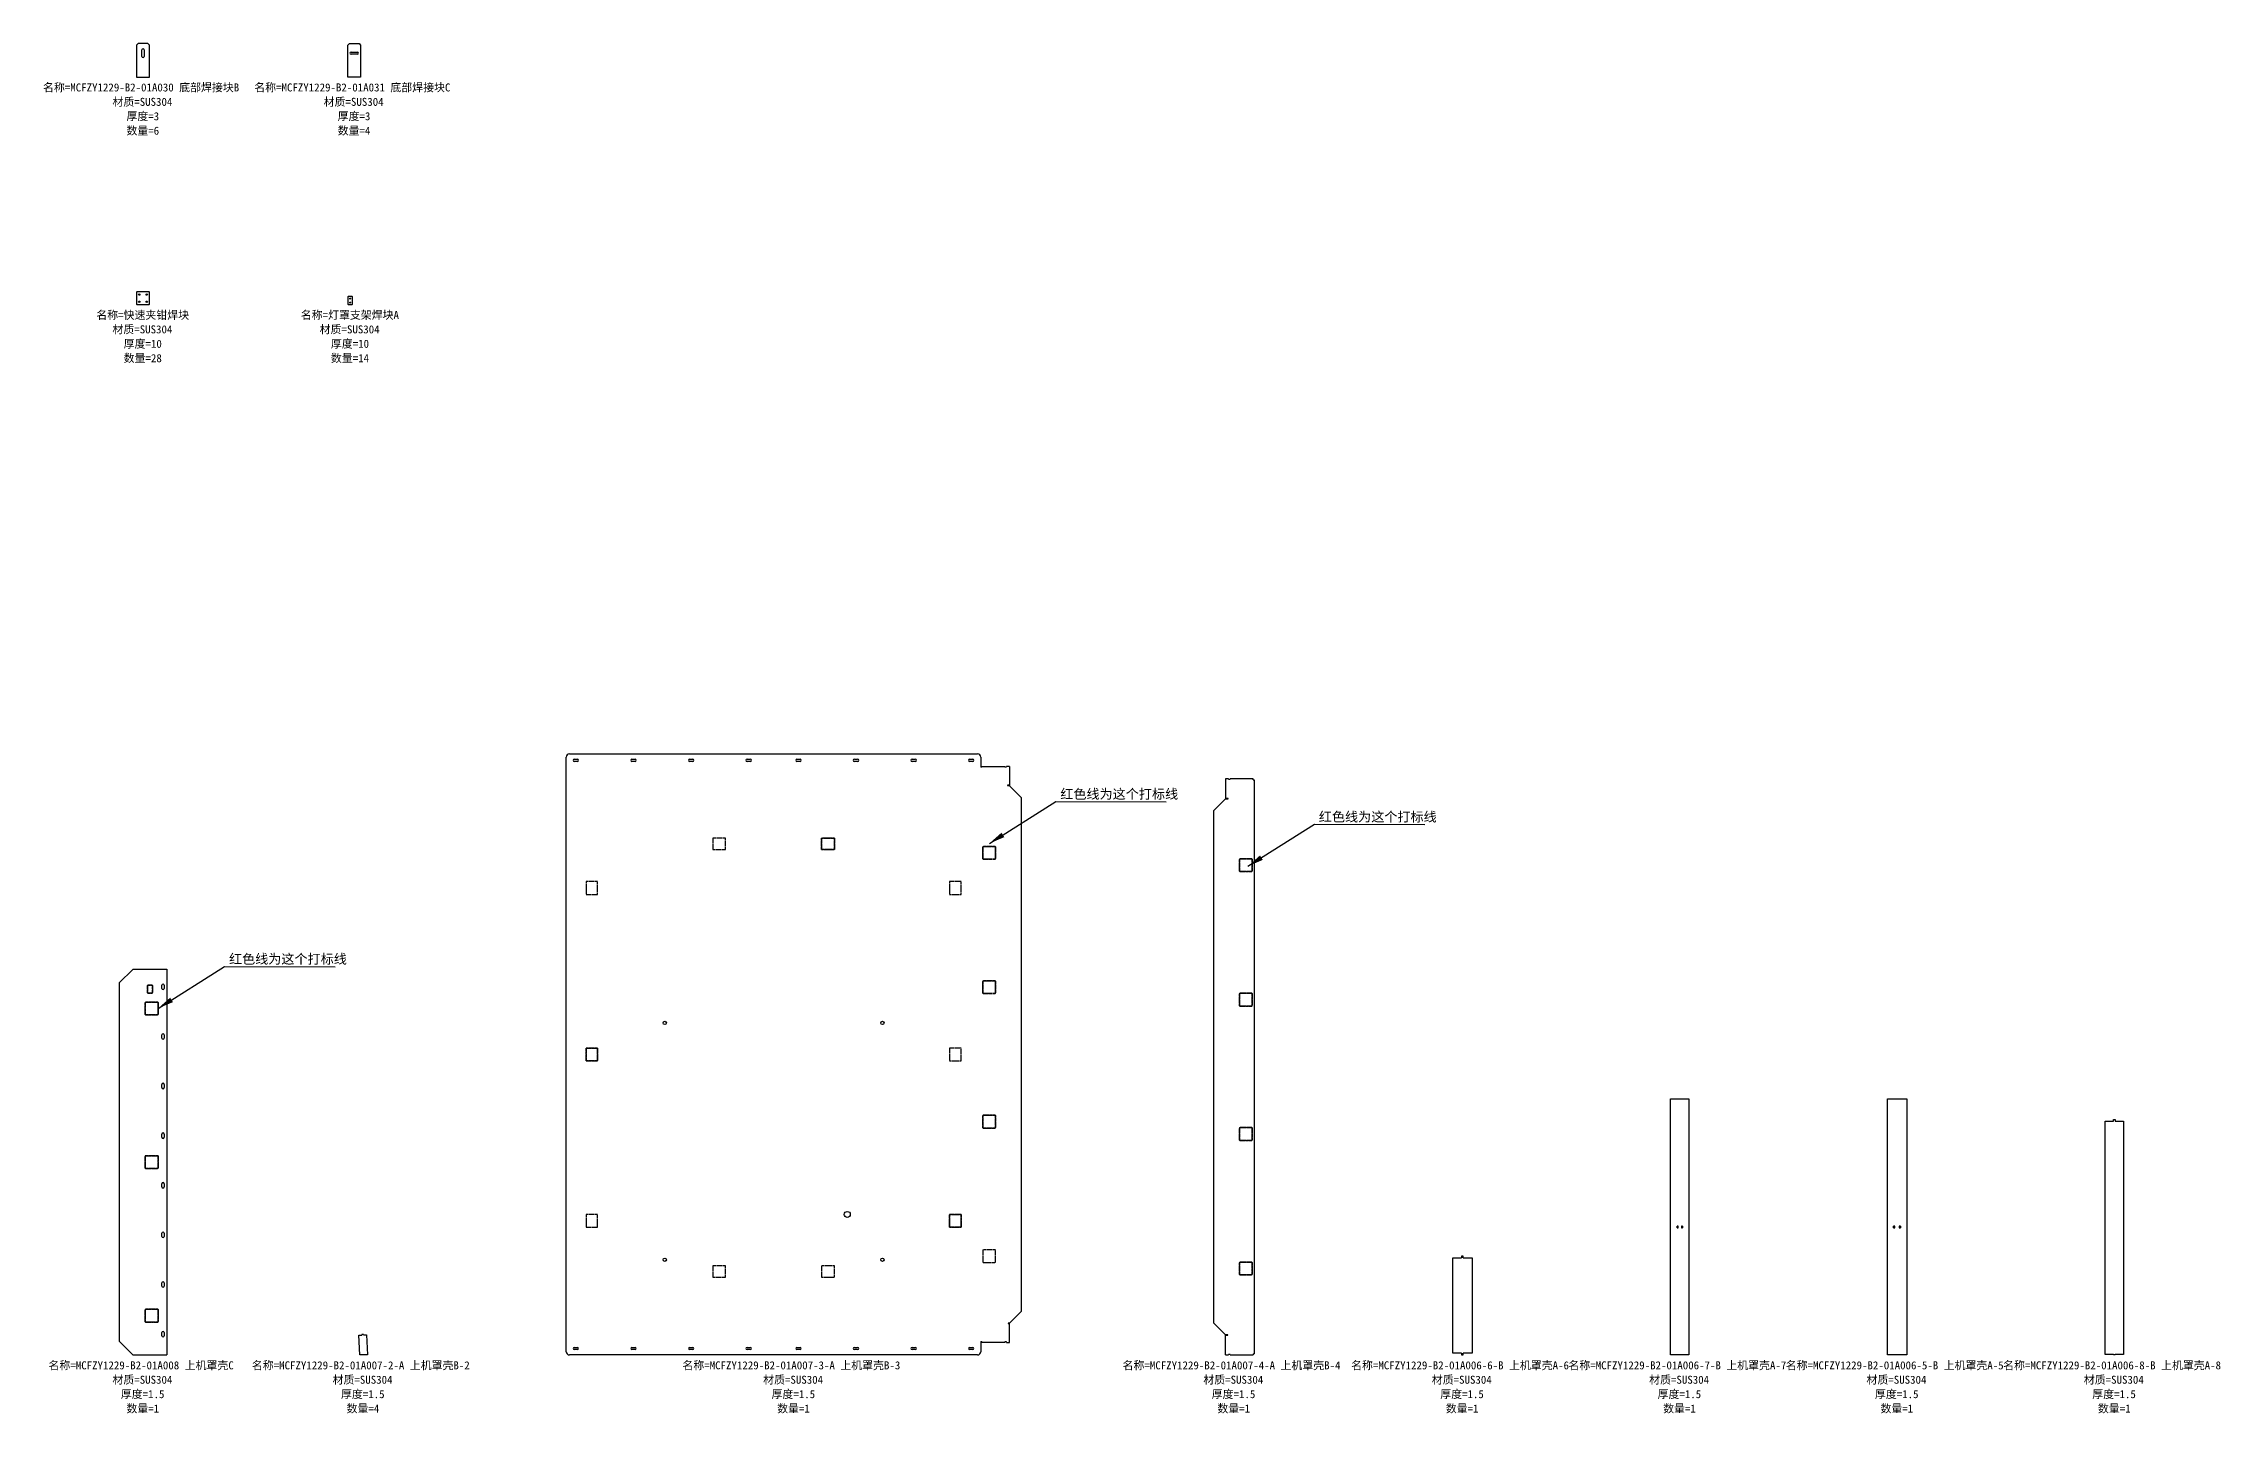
# Model space of a CAD drawing. Header units: millimetres. Extents: x -311 to 13188, y -8183 to -3903.
# Drawn here: x -311 to 6491, y -8183 to -3903 of the extents above; entities that cross this region are included whole.
import ezdxf

# ---------------------------------------------------------------- set-up
doc = ezdxf.new("R2010")
doc.units = ezdxf.units.MM
doc.linetypes.add('CENTER', pattern=[10.16, 6.35, -1.27, 1.27, -1.27])
doc.layers.add('防拉孔线', color=30, linetype='Continuous')
doc.layers.add('零件信息', color=131, linetype='Continuous')
doc.styles.add('SLDTEXTSTYLE0', font='Gothic.ttf')
doc.styles.add('SLDTEXTSTYLE1', font='', dxfattribs={"bigfont": 'bigfont'})
doc.styles.get("Standard").update_dxf_attribs({"font": ''})
doc.styles.get('SLDTEXTSTYLE1').set_extended_font_data('宋体')
doc.styles.get('Standard').set_extended_font_data('宋体')
doc.dimstyles.new('ISO-25', dxfattribs={"dimtxt": 2.5, "dimasz": 2.5, "dimexe": 1.25, "dimexo": 0.625, "dimtad": 1, "dimtxsty": 'SLDTEXTSTYLE0', "dimcen": 2.5, "dimadec": 0, "dimazin": 0, "dimtfac": 1, "dimtmove": 0, "dimatfit": 3, "dimfxl": 1, "dimarcsym": 0})

msp = doc.modelspace()

# ---------------------------------------------------------------- linework, layer by layer
at = {"color": 7, "linetype": 'Continuous', "lineweight": 25}
for p, q in [((-15, -3903.2), (-20, -3908.2)), ((-20, -3908.2), (-20, -4007.8)), ((15, -3903.2), (-15, -3903.2)), ((-3.5, -3943.2), (-3.5, -3923.2)), ((3.5, -3923.2), (3.5, -3943.2)), ((20, -3908.2), (15, -3903.2)), ((20, -4007.8), (20, -3908.2)), ((645, -3903.2), (640, -3908.2)), ((640, -4007.8), (640, -3908.2)), ((645, -3903.2), (675, -3903.2)), ((650, -3929.7), (670, -3929.7)), ((670, -3936.7), (650, -3936.7)), ((675, -3903.2), (680, -3908.2)), ((680, -3908.2), (680, -4007.8)), ((-20, -4007.8), (20, -4007.8)), ((680, -4007.8), (640, -4007.8)), ((-19, -4678.6), (-20, -4679.6)), ((-20, -4679.6), (-20, -4717.6)), ((19, -4678.6), (-19, -4678.6)), ((20, -4679.6), (19, -4678.6)), ((20, -4717.6), (20, -4679.6)), ((-20, -4717.6), (-19, -4718.6)), ((-19, -4718.6), (19, -4718.6)), ((19, -4718.6), (20, -4717.6)), ((641, -4693.6), (640, -4694.6)), ((640, -4694.6), (640, -4717.6)), ((640, -4717.6), (641, -4718.6)), ((654, -4693.6), (641, -4693.6)), ((641, -4718.6), (654, -4718.6)), ((655, -4694.6), (654, -4693.6)), ((654, -4718.6), (655, -4717.6)), ((655, -4717.6), (655, -4694.6)), ((1321.5, -6164.2), (1321.5, -7958.2)), ((1322.5, -6164.2), (1321.5, -6164.2)), ((1322.5, -6164.2), (1322.5, -6132.4)), ((1332.5, -6122.4), (2607.9, -6122.4)), ((1347.5, -6138.9), (1357.5, -6138.9)), ((1357.5, -6145.9), (1347.5, -6145.9)), ((1527.5, -6138.9), (1537.5, -6138.9)), ((1537.5, -6145.9), (1527.5, -6145.9)), ((1707.5, -6138.9), (1717.5, -6138.9)), ((1717.5, -6145.9), (1707.5, -6145.9)), ((1887.5, -6138.9), (1897.5, -6138.9)), ((1897.5, -6145.9), (1887.5, -6145.9)), ((2042.9, -6138.9), (2052.9, -6138.9)), ((2052.9, -6145.9), (2042.9, -6145.9)), ((2222.9, -6138.9), (2232.9, -6138.9)), ((2232.9, -6145.9), (2222.9, -6145.9)), ((2402.9, -6138.9), (2412.9, -6138.9)), ((2412.9, -6145.9), (2402.9, -6145.9)), ((2582.9, -6138.9), (2592.9, -6138.9)), ((2592.9, -6145.9), (2582.9, -6145.9)), ((2617.9, -6132.4), (2617.9, -6164.2)), ((2621.3, -6164.2), (2617.9, -6164.2)), ((2621.3, -6161.2), (2621.3, -6164.2)), ((2621.3, -6161.2), (2692.9, -6161.2)), ((2692.9, -6161.2), (2692.9, -6162.9)), ((2692.9, -6162.9), (2698.3, -6162.9)), ((2698.3, -6161.2), (2698.3, -6162.9)), ((2707.6, -6161.2), (2698.3, -6161.2)), ((2707.6, -6161.2), (2707.6, -6220.2)), ((2707.6, -6220.2), (2701, -6220.2)), ((2701, -6220.2), (2701, -6221.2)), ((2701, -6221.2), (2707.1, -6221.2)), ((2707.1, -6221.2), (2707.4, -6221.7)), ((2744.9, -6259.2), (2707.4, -6221.7)), ((3382.3, -6200), (3382.3, -6261.5)), ((3391.6, -6200), (3382.3, -6200)), ((3391.6, -6200), (3391.6, -6201.7)), ((3391.6, -6201.7), (3397, -6201.7)), ((3397, -6200), (3397, -6201.7)), ((3468.6, -6200), (3397, -6200)), ((3468.6, -6203), (3468.6, -6200)), ((3468.6, -6203), (3472.1, -6203)), ((3472.1, -6203), (3472.1, -7997)), ((2744.9, -7863.2), (2744.9, -6259.2)), ((3382.5, -6263), (3345, -6300.5)), ((3345, -6300.5), (3345, -7899.5)), ((3391, -6261.5), (3382.3, -6261.5)), ((3383.2, -6262.5), (3391, -6262.5)), ((3391, -6262.5), (3391, -6261.5)), ((-74.2, -6838), (-31.7, -6795.5)), ((-31.4, -6795), (-31.7, -6795.5)), ((-31.4, -6795), (74.2, -6795)), ((74.2, -6795), (74.2, -8000)), ((-74.2, -6838), (-74.2, -7957)), ((59.2, -6855), (59.2, -6845)), ((66.2, -6845), (66.2, -6855)), ((59.2, -7010), (59.2, -7000)), ((66.2, -7000), (66.2, -7010)), ((59.2, -7165), (59.2, -7155)), ((66.2, -7155), (66.2, -7165)), ((4772.8, -8000), (4772.8, -7200)), ((4772.8, -7200), (4830.4, -7200)), ((4830.4, -7200), (4830.4, -8000)), ((5450.4, -7200), (5511, -7200)), ((5450.4, -8000), (5450.4, -7200)), ((5511, -7200), (5511, -8000)), ((6131, -7998.5), (6131, -7270)), ((6131, -7270), (6157.3, -7270)), ((6157.3, -7270), (6157.3, -7265)), ((6157.3, -7265), (6162.3, -7265)), ((6162.3, -7265), (6162.3, -7270)), ((6162.3, -7270), (6188.6, -7270)), ((6188.6, -7270), (6188.6, -7998.5)), ((59.2, -7320), (59.2, -7310)), ((66.2, -7310), (66.2, -7320)), ((59.2, -7475), (59.2, -7465)), ((66.2, -7465), (66.2, -7475)), ((4793.2, -7602.7), (4793.2, -7597.3)), ((4796.6, -7597.3), (4793.2, -7597.3)), ((4793.2, -7602.7), (4796.6, -7602.7)), ((4796.6, -7602.7), (4796.6, -7597.3)), ((4810.1, -7597.3), (4806.6, -7597.3)), ((4806.6, -7597.3), (4806.6, -7602.7)), ((4806.6, -7602.7), (4810.1, -7602.7)), ((4810.1, -7597.3), (4810.1, -7602.7)), ((5474.2, -7597.3), (5469.9, -7597.3)), ((5469.9, -7602.7), (5469.9, -7597.3)), ((5469.9, -7602.7), (5474.2, -7602.7)), ((5474.2, -7602.7), (5474.2, -7597.3)), ((5487.2, -7597.3), (5487.2, -7602.7)), ((5491.5, -7597.3), (5487.2, -7597.3)), ((5487.2, -7602.7), (5491.5, -7602.7)), ((5491.5, -7597.3), (5491.5, -7602.7)), ((59.2, -7630), (59.2, -7620)), ((66.2, -7620), (66.2, -7630)), ((4092.2, -7995), (4092.2, -7696.5)), ((4092.2, -7696.5), (4120, -7696.5)), ((4120, -7691.5), (4120, -7696.5)), ((4125, -7691.5), (4120, -7691.5)), ((4125, -7696.5), (4125, -7691.5)), ((4125, -7696.5), (4152.8, -7696.5)), ((4152.8, -7696.5), (4152.8, -7995)), ((59.2, -7785), (59.2, -7775)), ((66.2, -7775), (66.2, -7785)), ((2707.4, -7900.7), (2744.9, -7863.2)), ((-74.2, -7957), (-31.7, -7999.5)), ((59.2, -7940), (59.2, -7930)), ((66.2, -7930), (66.2, -7940)), ((674.2, -7938.4), (683.7, -7937.9)), ((677.4, -8000), (674.2, -7938.4)), ((688.6, -7936.2), (683.6, -7936.4)), ((683.6, -7936.4), (683.7, -7937.9)), ((688.7, -7937.7), (688.6, -7936.2)), ((688.7, -7937.7), (698.2, -7937.2)), ((698.2, -7937.2), (701.5, -8000)), ((1321.5, -7958.2), (1322.5, -7958.2)), ((1322.5, -7990), (1322.5, -7958.2)), ((2617.9, -7958.2), (2621.3, -7958.2)), ((2617.9, -7958.2), (2617.9, -7990)), ((2621.3, -7961.2), (2621.3, -7958.2)), ((2707.1, -7901.2), (2702.9, -7901.2)), ((2702.9, -7901.2), (2702.9, -7902.2)), ((2702.9, -7902.2), (2707.6, -7902.2)), ((2707.4, -7900.7), (2707.1, -7901.2)), ((2707.6, -7961.2), (2707.6, -7902.2)), ((3345, -7899.5), (3382.5, -7937)), ((3382.3, -8000), (3382.3, -7938.7)), ((3382.3, -7938.7), (3389.9, -7938.7)), ((3389.9, -7937.5), (3383.2, -7937.5)), ((3389.9, -7938.7), (3389.9, -7937.5)), ((-31.7, -7999.5), (-31.4, -8000)), ((-31.4, -8000), (74.2, -8000)), ((701.5, -8000), (677.4, -8000)), ((2607.9, -8000), (1332.5, -8000)), ((1347.5, -7976.5), (1357.5, -7976.5)), ((1357.5, -7983.5), (1347.5, -7983.5)), ((1527.5, -7976.5), (1537.5, -7976.5)), ((1537.5, -7983.5), (1527.5, -7983.5)), ((1707.5, -7976.5), (1717.5, -7976.5)), ((1717.5, -7983.5), (1707.5, -7983.5)), ((1887.5, -7976.5), (1897.5, -7976.5)), ((1897.5, -7983.5), (1887.5, -7983.5)), ((2042.9, -7976.5), (2052.9, -7976.5)), ((2052.9, -7983.5), (2042.9, -7983.5)), ((2222.9, -7976.5), (2232.9, -7976.5)), ((2232.9, -7983.5), (2222.9, -7983.5)), ((2402.9, -7976.5), (2412.9, -7976.5)), ((2412.9, -7983.5), (2402.9, -7983.5)), ((2582.9, -7976.5), (2592.9, -7976.5)), ((2592.9, -7983.5), (2582.9, -7983.5)), ((2692.9, -7961.2), (2621.3, -7961.2)), ((2698.3, -7959.5), (2692.9, -7959.5)), ((2692.9, -7961.2), (2692.9, -7959.5)), ((2698.3, -7961.2), (2698.3, -7959.5)), ((2698.3, -7961.2), (2707.6, -7961.2)), ((3382.3, -8000), (3391.6, -8000)), ((3397, -7998.3), (3391.6, -7998.3)), ((3391.6, -8000), (3391.6, -7998.3)), ((3397, -8000), (3397, -7998.3)), ((3397, -8000), (3468.6, -8000)), ((3468.6, -7997), (3472.1, -7997)), ((3468.6, -7997), (3468.6, -8000)), ((4120, -7995), (4092.2, -7995)), ((4120, -7995), (4120, -8000)), ((4120, -8000), (4125, -8000)), ((4152.8, -7995), (4125, -7995)), ((4125, -8000), (4125, -7995)), ((4830.4, -8000), (4772.8, -8000)), ((5511, -8000), (5450.4, -8000)), ((6157.3, -7998.5), (6131, -7998.5)), ((6157.3, -8000), (6157.3, -7998.5)), ((6162.3, -8000), (6157.3, -8000)), ((6162.3, -7998.5), (6162.3, -8000)), ((6188.6, -7998.5), (6162.3, -7998.5))]:
    msp.add_line(p, q, dxfattribs=at)
at = {"color": 1, "linetype": 'CENTER', "lineweight": 25}
for p, q in [((1780.2, -6385.2), (1780.2, -6421.2)), ((1820.2, -6385.2), (1780.2, -6385.2)), ((1820.2, -6385.2), (1780.2, -6385.2)), ((1780.2, -6385.2), (1780.2, -6421.2)), ((1820.2, -6421.2), (1820.2, -6385.2)), ((1820.2, -6421.2), (1820.2, -6385.2)), ((2120.2, -6421.2), (2120.2, -6385.2)), ((2120.2, -6385.2), (2140.2, -6385.2)), ((2140.2, -6385.2), (2120.2, -6385.2)), ((2120.2, -6385.2), (2120.2, -6421.2)), ((2140.2, -6385.2), (2140.2, -6385.2)), ((2141.2, -6385.2), (2141.2, -6385.2)), ((2141.2, -6385.2), (2160.2, -6385.2)), ((2160.2, -6385.2), (2141.2, -6385.2)), ((2160.2, -6385.2), (2160.2, -6421.2)), ((2160.2, -6421.2), (2160.2, -6385.2)), ((1780.2, -6421.2), (1820.2, -6421.2)), ((1780.2, -6421.2), (1820.2, -6421.2)), ((2160.2, -6421.2), (2120.2, -6421.2)), ((2120.2, -6421.2), (2160.2, -6421.2)), ((2623.8, -6412.2), (2624.8, -6411.2)), ((2624.8, -6411.2), (2623.8, -6412.2)), ((2623.8, -6450.2), (2623.8, -6412.2)), ((2623.8, -6412.2), (2623.8, -6450.2)), ((2623.8, -6450.2), (2623.8, -6450.2)), ((2623.8, -6450.2), (2623.8, -6450.2)), ((2623.8, -6450.2), (2623.8, -6450.2)), ((2623.8, -6450.2), (2624.8, -6451.2)), ((2624.8, -6451.2), (2623.8, -6450.2)), ((2623.8, -6450.2), (2623.8, -6450.2)), ((2624.8, -6411.2), (2662.8, -6411.2)), ((2662.8, -6411.2), (2624.8, -6411.2)), ((2624.8, -6451.2), (2642.8, -6451.2)), ((2642.8, -6451.2), (2624.8, -6451.2)), ((2642.8, -6451.2), (2642.8, -6451.2)), ((2662.8, -6451.2), (2643.8, -6451.2)), ((2643.8, -6451.2), (2643.8, -6451.2)), ((2643.8, -6451.2), (2662.8, -6451.2)), ((2662.8, -6411.2), (2663.8, -6412.2)), ((2663.8, -6412.2), (2662.8, -6411.2)), ((2663.8, -6450.2), (2662.8, -6451.2)), ((2662.8, -6451.2), (2663.8, -6450.2)), ((2663.8, -6412.2), (2663.8, -6450.2)), ((2663.8, -6450.2), (2663.8, -6412.2)), ((3426.1, -6451), (3427.1, -6450)), ((3427.1, -6450), (3426.1, -6451)), ((3426.1, -6489), (3426.1, -6451)), ((3426.1, -6451), (3426.1, -6451)), ((3426.1, -6451), (3426.1, -6451)), ((3426.1, -6451), (3426.1, -6451)), ((3426.1, -6451), (3426.1, -6451)), ((3426.1, -6451), (3426.1, -6489)), ((3427.1, -6450), (3465.1, -6450)), ((3465.1, -6450), (3427.1, -6450)), ((3465.1, -6450), (3466.1, -6451)), ((3466.1, -6451), (3465.1, -6450)), ((3466.1, -6451), (3466.1, -6489)), ((3466.1, -6489), (3466.1, -6451)), ((1420.2, -6521.2), (1384.2, -6521.2)), ((1384.2, -6521.2), (1384.2, -6561.2)), ((1420.2, -6521.2), (1384.2, -6521.2)), ((1384.2, -6521.2), (1384.2, -6561.2)), ((1420.2, -6561.2), (1420.2, -6521.2)), ((1420.2, -6561.2), (1420.2, -6521.2)), ((2520.2, -6521.2), (2520.2, -6561.2)), ((2556.2, -6521.2), (2520.2, -6521.2)), ((2520.2, -6521.2), (2520.2, -6561.2)), ((2556.2, -6521.2), (2520.2, -6521.2)), ((2556.2, -6561.2), (2556.2, -6521.2)), ((2556.2, -6561.2), (2556.2, -6521.2)), ((3426.1, -6489), (3427.1, -6490)), ((3427.1, -6490), (3426.1, -6489)), ((3427.1, -6490), (3445.1, -6490)), ((3445.1, -6490), (3427.1, -6490)), ((3445.1, -6490), (3445.1, -6490)), ((3465.1, -6490), (3446.1, -6490)), ((3446.1, -6490), (3446.1, -6490)), ((3446.1, -6490), (3465.1, -6490)), ((3466.1, -6489), (3465.1, -6490)), ((3465.1, -6490), (3466.1, -6489)), ((1384.2, -6561.2), (1420.2, -6561.2)), ((1384.2, -6561.2), (1420.2, -6561.2)), ((2520.2, -6561.2), (2556.2, -6561.2)), ((2520.2, -6561.2), (2556.2, -6561.2)), ((14.4, -6846), (15.4, -6845)), ((15.4, -6845), (14.4, -6846)), ((14.4, -6869), (14.4, -6846)), ((14.4, -6846), (14.4, -6869)), ((15.4, -6870), (14.4, -6869)), ((14.4, -6869), (15.4, -6870)), ((15.4, -6845), (28.4, -6845)), ((28.4, -6845), (15.4, -6845)), ((15.4, -6845), (15.4, -6845)), ((15.4, -6845), (15.4, -6845)), ((15.4, -6845), (15.4, -6845)), ((15.4, -6845), (15.4, -6845)), ((28.4, -6870), (15.4, -6870)), ((15.4, -6870), (28.4, -6870)), ((28.4, -6845), (29.4, -6846)), ((29.4, -6846), (28.4, -6845)), ((29.4, -6869), (28.4, -6870)), ((28.4, -6870), (29.4, -6869)), ((29.4, -6846), (29.4, -6857.5)), ((29.4, -6857.5), (29.4, -6846)), ((29.4, -6857.5), (29.4, -6857.5)), ((29.4, -6869), (29.4, -6858.5)), ((29.4, -6858.5), (29.4, -6858.5)), ((29.4, -6858.5), (29.4, -6869)), ((2623.8, -6832.2), (2624.8, -6831.2)), ((2624.8, -6831.2), (2623.8, -6832.2)), ((2623.8, -6870.2), (2623.8, -6832.2)), ((2623.8, -6832.2), (2623.8, -6870.2)), ((2624.8, -6831.2), (2662.8, -6831.2)), ((2662.8, -6831.2), (2624.8, -6831.2)), ((2662.8, -6831.2), (2663.8, -6832.2)), ((2663.8, -6832.2), (2662.8, -6831.2)), ((2663.8, -6832.2), (2663.8, -6870.2)), ((2663.8, -6870.2), (2663.8, -6832.2)), ((3426.1, -6871), (3427.1, -6870)), ((3427.1, -6870), (3426.1, -6871)), ((3427.1, -6870), (3465.1, -6870)), ((3465.1, -6870), (3427.1, -6870)), ((3465.1, -6870), (3466.1, -6871)), ((3466.1, -6871), (3465.1, -6870)), ((7.9, -6897.5), (6.9, -6898.5)), ((6.9, -6898.5), (7.9, -6897.5)), ((6.9, -6898.5), (6.9, -6916.5)), ((6.9, -6916.5), (6.9, -6898.5)), ((6.9, -6916.5), (6.9, -6916.5)), ((6.9, -6936.5), (6.9, -6917.5)), ((6.9, -6917.5), (6.9, -6917.5)), ((6.9, -6917.5), (6.9, -6936.5)), ((7.9, -6937.5), (6.9, -6936.5)), ((6.9, -6936.5), (7.9, -6937.5)), ((45.9, -6897.5), (7.9, -6897.5)), ((7.9, -6897.5), (45.9, -6897.5)), ((45.9, -6937.5), (7.9, -6937.5)), ((7.9, -6937.5), (45.9, -6937.5)), ((46.9, -6898.5), (45.9, -6897.5)), ((45.9, -6897.5), (45.9, -6897.5)), ((45.9, -6897.5), (45.9, -6897.5)), ((45.9, -6897.5), (45.9, -6897.5)), ((45.9, -6897.5), (45.9, -6897.5)), ((45.9, -6897.5), (46.9, -6898.5)), ((46.9, -6936.5), (45.9, -6937.5)), ((45.9, -6937.5), (46.9, -6936.5)), ((46.9, -6936.5), (46.9, -6898.5)), ((46.9, -6898.5), (46.9, -6936.5)), ((2623.8, -6870.2), (2623.8, -6870.2)), ((2623.8, -6870.2), (2623.8, -6870.2)), ((2623.8, -6870.2), (2623.8, -6870.2)), ((2623.8, -6870.2), (2624.8, -6871.2)), ((2624.8, -6871.2), (2623.8, -6870.2)), ((2623.8, -6870.2), (2623.8, -6870.2)), ((2624.8, -6871.2), (2642.8, -6871.2)), ((2642.8, -6871.2), (2624.8, -6871.2)), ((2642.8, -6871.2), (2642.8, -6871.2)), ((2662.8, -6871.2), (2643.8, -6871.2)), ((2643.8, -6871.2), (2643.8, -6871.2)), ((2643.8, -6871.2), (2662.8, -6871.2)), ((2663.8, -6870.2), (2662.8, -6871.2)), ((2662.8, -6871.2), (2663.8, -6870.2)), ((3426.1, -6909), (3426.1, -6871)), ((3426.1, -6871), (3426.1, -6871)), ((3426.1, -6871), (3426.1, -6871)), ((3426.1, -6871), (3426.1, -6871)), ((3426.1, -6871), (3426.1, -6871)), ((3426.1, -6871), (3426.1, -6909)), ((3426.1, -6909), (3427.1, -6910)), ((3427.1, -6910), (3426.1, -6909)), ((3427.1, -6910), (3445.1, -6910)), ((3445.1, -6910), (3427.1, -6910)), ((3445.1, -6910), (3445.1, -6910)), ((3465.1, -6910), (3446.1, -6910)), ((3446.1, -6910), (3446.1, -6910)), ((3446.1, -6910), (3465.1, -6910)), ((3466.1, -6909), (3465.1, -6910)), ((3465.1, -6910), (3466.1, -6909)), ((3466.1, -6871), (3466.1, -6909)), ((3466.1, -6909), (3466.1, -6871)), ((1420.2, -7041.2), (1384.2, -7041.2)), ((1384.2, -7041.2), (1384.2, -7060.2)), ((1384.2, -7060.2), (1384.2, -7041.2)), ((1384.2, -7041.2), (1420.2, -7041.2)), ((1384.2, -7060.2), (1384.2, -7060.2)), ((1384.2, -7081.2), (1384.2, -7061.2)), ((1384.2, -7061.2), (1384.2, -7061.2)), ((1384.2, -7061.2), (1384.2, -7081.2)), ((1420.2, -7041.2), (1420.2, -7081.2)), ((1420.2, -7081.2), (1420.2, -7041.2)), ((2520.2, -7041.2), (2520.2, -7081.2)), ((2556.2, -7041.2), (2520.2, -7041.2)), ((2520.2, -7041.2), (2520.2, -7081.2)), ((2556.2, -7041.2), (2520.2, -7041.2)), ((2556.2, -7081.2), (2556.2, -7041.2)), ((2556.2, -7081.2), (2556.2, -7041.2)), ((1420.2, -7081.2), (1384.2, -7081.2)), ((1384.2, -7081.2), (1420.2, -7081.2)), ((2520.2, -7081.2), (2556.2, -7081.2)), ((2520.2, -7081.2), (2556.2, -7081.2)), ((2623.8, -7252.2), (2624.8, -7251.2)), ((2624.8, -7251.2), (2623.8, -7252.2)), ((2623.8, -7290.2), (2623.8, -7252.2)), ((2623.8, -7252.2), (2623.8, -7290.2)), ((2624.8, -7251.2), (2643.8, -7251.2)), ((2643.8, -7251.2), (2624.8, -7251.2)), ((2643.8, -7251.2), (2643.8, -7251.2)), ((2662.8, -7251.2), (2644.8, -7251.2)), ((2644.8, -7251.2), (2644.8, -7251.2)), ((2644.8, -7251.2), (2662.8, -7251.2)), ((2663.8, -7252.2), (2662.8, -7251.2)), ((2662.8, -7251.2), (2663.8, -7252.2)), ((2663.8, -7290.2), (2663.8, -7252.2)), ((2663.8, -7252.2), (2663.8, -7290.2)), ((2623.8, -7290.2), (2623.8, -7290.2)), ((2623.8, -7290.2), (2623.8, -7290.2)), ((2623.8, -7290.2), (2623.8, -7290.2)), ((2623.8, -7290.2), (2624.8, -7291.2)), ((2624.8, -7291.2), (2623.8, -7290.2)), ((2623.8, -7290.2), (2623.8, -7290.2)), ((2624.8, -7291.2), (2662.8, -7291.2)), ((2662.8, -7291.2), (2624.8, -7291.2)), ((2662.8, -7291.2), (2663.8, -7290.2)), ((2663.8, -7290.2), (2662.8, -7291.2)), ((3426.1, -7291), (3427.1, -7290)), ((3427.1, -7290), (3426.1, -7291)), ((3426.1, -7329), (3426.1, -7291)), ((3426.1, -7291), (3426.1, -7291)), ((3426.1, -7291), (3426.1, -7291)), ((3426.1, -7291), (3426.1, -7291)), ((3426.1, -7291), (3426.1, -7291)), ((3426.1, -7291), (3426.1, -7329)), ((3426.1, -7329), (3427.1, -7330)), ((3427.1, -7330), (3426.1, -7329)), ((3427.1, -7290), (3465.1, -7290)), ((3465.1, -7290), (3427.1, -7290)), ((3427.1, -7330), (3445.1, -7330)), ((3445.1, -7330), (3427.1, -7330)), ((3445.1, -7330), (3445.1, -7330)), ((3465.1, -7330), (3446.1, -7330)), ((3446.1, -7330), (3446.1, -7330)), ((3446.1, -7330), (3465.1, -7330)), ((3465.1, -7290), (3466.1, -7291)), ((3466.1, -7291), (3465.1, -7290)), ((3466.1, -7329), (3465.1, -7330)), ((3465.1, -7330), (3466.1, -7329)), ((3466.1, -7291), (3466.1, -7329)), ((3466.1, -7329), (3466.1, -7291)), ((6.9, -7378.5), (7.9, -7377.5)), ((7.9, -7377.5), (6.9, -7378.5)), ((6.9, -7416.5), (6.9, -7378.5)), ((6.9, -7378.5), (6.9, -7416.5)), ((7.9, -7377.5), (45.9, -7377.5)), ((45.9, -7377.5), (7.9, -7377.5)), ((45.9, -7377.5), (46.9, -7378.5)), ((46.9, -7378.5), (45.9, -7377.5)), ((45.9, -7377.5), (45.9, -7377.5)), ((45.9, -7377.5), (45.9, -7377.5)), ((45.9, -7377.5), (45.9, -7377.5)), ((45.9, -7377.5), (45.9, -7377.5)), ((46.9, -7378.5), (46.9, -7397.5)), ((46.9, -7397.5), (46.9, -7378.5)), ((46.9, -7397.5), (46.9, -7397.5)), ((46.9, -7416.5), (46.9, -7398.5)), ((46.9, -7398.5), (46.9, -7398.5)), ((46.9, -7398.5), (46.9, -7416.5)), ((7.9, -7417.5), (6.9, -7416.5)), ((6.9, -7416.5), (7.9, -7417.5)), ((45.9, -7417.5), (7.9, -7417.5)), ((7.9, -7417.5), (45.9, -7417.5)), ((46.9, -7416.5), (45.9, -7417.5)), ((45.9, -7417.5), (46.9, -7416.5)), ((1420.2, -7561.2), (1384.2, -7561.2)), ((1384.2, -7561.2), (1384.2, -7601.2)), ((1384.2, -7561.2), (1384.2, -7601.2)), ((1420.2, -7561.2), (1384.2, -7561.2)), ((1384.2, -7601.2), (1420.2, -7601.2)), ((1384.2, -7601.2), (1420.2, -7601.2)), ((1420.2, -7601.2), (1420.2, -7561.2)), ((1420.2, -7601.2), (1420.2, -7561.2)), ((2520.2, -7561.2), (2520.2, -7601.2)), ((2520.2, -7601.2), (2520.2, -7561.2)), ((2520.2, -7561.2), (2556.2, -7561.2)), ((2556.2, -7561.2), (2520.2, -7561.2)), ((2520.2, -7601.2), (2556.2, -7601.2)), ((2556.2, -7601.2), (2520.2, -7601.2)), ((2556.2, -7561.2), (2556.2, -7581.2)), ((2556.2, -7581.2), (2556.2, -7561.2)), ((2556.2, -7581.2), (2556.2, -7581.2)), ((2556.2, -7601.2), (2556.2, -7582.2)), ((2556.2, -7582.2), (2556.2, -7582.2)), ((2556.2, -7582.2), (2556.2, -7601.2)), ((2624.8, -7671.2), (2623.8, -7672.2)), ((2624.8, -7671.2), (2623.8, -7672.2)), ((2623.8, -7672.2), (2623.8, -7710.2)), ((2623.8, -7672.2), (2623.8, -7710.2)), ((2662.8, -7671.2), (2624.8, -7671.2)), ((2662.8, -7671.2), (2624.8, -7671.2)), ((2663.8, -7672.2), (2662.8, -7671.2)), ((2663.8, -7672.2), (2662.8, -7671.2)), ((2663.8, -7710.2), (2663.8, -7672.2)), ((2663.8, -7710.2), (2663.8, -7672.2)), ((1780.2, -7721.2), (1780.2, -7757.2)), ((1820.2, -7721.2), (1780.2, -7721.2)), ((1780.2, -7721.2), (1780.2, -7757.2)), ((1820.2, -7721.2), (1780.2, -7721.2)), ((1820.2, -7757.2), (1820.2, -7721.2)), ((1820.2, -7757.2), (1820.2, -7721.2)), ((2120.2, -7721.2), (2120.2, -7757.2)), ((2160.2, -7721.2), (2120.2, -7721.2)), ((2120.2, -7721.2), (2120.2, -7757.2)), ((2160.2, -7721.2), (2120.2, -7721.2)), ((2160.2, -7757.2), (2160.2, -7721.2)), ((2160.2, -7757.2), (2160.2, -7721.2)), ((2623.8, -7710.2), (2623.8, -7710.2)), ((2623.8, -7710.2), (2623.8, -7710.2)), ((2623.8, -7710.2), (2623.8, -7710.2)), ((2623.8, -7710.2), (2624.8, -7711.2)), ((2623.8, -7710.2), (2623.8, -7710.2)), ((2623.8, -7710.2), (2624.8, -7711.2)), ((2624.8, -7711.2), (2662.8, -7711.2)), ((2624.8, -7711.2), (2662.8, -7711.2)), ((2662.8, -7711.2), (2663.8, -7710.2)), ((2662.8, -7711.2), (2663.8, -7710.2)), ((3426.1, -7711), (3427.1, -7710)), ((3427.1, -7710), (3426.1, -7711)), ((3426.1, -7749), (3426.1, -7711)), ((3426.1, -7711), (3426.1, -7711)), ((3426.1, -7711), (3426.1, -7711)), ((3426.1, -7711), (3426.1, -7711)), ((3426.1, -7711), (3426.1, -7711)), ((3426.1, -7711), (3426.1, -7749)), ((3426.1, -7749), (3427.1, -7750)), ((3427.1, -7750), (3426.1, -7749)), ((3427.1, -7710), (3465.1, -7710)), ((3465.1, -7710), (3427.1, -7710)), ((3427.1, -7750), (3465.1, -7750)), ((3465.1, -7750), (3427.1, -7750)), ((3465.1, -7710), (3466.1, -7711)), ((3466.1, -7711), (3465.1, -7710)), ((3465.1, -7750), (3466.1, -7749)), ((3466.1, -7749), (3465.1, -7750)), ((3466.1, -7711), (3466.1, -7730)), ((3466.1, -7730), (3466.1, -7711)), ((3466.1, -7730), (3466.1, -7730)), ((3466.1, -7749), (3466.1, -7731)), ((3466.1, -7731), (3466.1, -7731)), ((3466.1, -7731), (3466.1, -7749)), ((1780.2, -7757.2), (1820.2, -7757.2)), ((1780.2, -7757.2), (1820.2, -7757.2)), ((2120.2, -7757.2), (2160.2, -7757.2)), ((2120.2, -7757.2), (2160.2, -7757.2)), ((6.9, -7858.5), (7.9, -7857.5)), ((7.9, -7857.5), (6.9, -7858.5)), ((6.9, -7896.5), (6.9, -7858.5)), ((6.9, -7858.5), (6.9, -7896.5)), ((7.9, -7857.5), (45.9, -7857.5)), ((45.9, -7857.5), (7.9, -7857.5)), ((45.9, -7857.5), (46.9, -7858.5)), ((46.9, -7858.5), (45.9, -7857.5)), ((45.9, -7857.5), (45.9, -7857.5)), ((45.9, -7857.5), (45.9, -7857.5)), ((45.9, -7857.5), (45.9, -7857.5)), ((45.9, -7857.5), (45.9, -7857.5)), ((46.9, -7858.5), (46.9, -7896.5)), ((46.9, -7896.5), (46.9, -7858.5)), ((7.9, -7897.5), (6.9, -7896.5)), ((6.9, -7896.5), (7.9, -7897.5)), ((25.9, -7897.5), (7.9, -7897.5)), ((7.9, -7897.5), (25.9, -7897.5)), ((25.9, -7897.5), (25.9, -7897.5)), ((45.9, -7897.5), (26.9, -7897.5)), ((26.9, -7897.5), (26.9, -7897.5)), ((26.9, -7897.5), (45.9, -7897.5)), ((46.9, -7896.5), (45.9, -7897.5)), ((45.9, -7897.5), (46.9, -7896.5))]:
    msp.add_line(p, q, dxfattribs=at)
at = {"color": 7, "linetype": 'Continuous', "lineweight": 25}
for centre, radius in [((-11.6, -4687.5), 2.1), ((11.6, -4687.5), 2.1), ((-11.6, -4709.7), 2.1), ((11.6, -4709.7), 2.1), ((647.5, -4699.9), 1.65), ((647.5, -4712.4), 1.65), ((1630.2, -6962.8), 5.25), ((2310.2, -6962.8), 5.25), ((2200.4, -7561.2), 9.5), ((1630.2, -7702.8), 5.25), ((2310.2, -7702.8), 5.25)]:
    msp.add_circle(centre, radius, dxfattribs=at)
for centre, radius, start, end in [((0, -3923.2), 3.5, 0, 180), ((0, -3943.2), 3.5, 180, 0), ((650, -3933.2), 3.5, 90, 270), ((670, -3933.2), 3.5, 270, 90), ((1332.5, -6132.4), 10, 90, 180), ((1347.5, -6142.4), 3.5, 90, 270), ((1357.5, -6142.4), 3.5, 270, 90), ((1527.5, -6142.4), 3.5, 90, 270), ((1537.5, -6142.4), 3.5, 270, 90), ((1707.5, -6142.4), 3.5, 90, 270), ((1717.5, -6142.4), 3.5, 270, 90), ((1887.5, -6142.4), 3.5, 90, 270), ((1897.5, -6142.4), 3.5, 270, 90), ((2042.9, -6142.4), 3.5, 90, 270), ((2052.9, -6142.4), 3.5, 270, 90), ((2222.9, -6142.4), 3.5, 90, 270), ((2232.9, -6142.4), 3.5, 270, 90), ((2402.9, -6142.4), 3.5, 90, 270), ((2412.9, -6142.4), 3.5, 270, 90), ((2582.9, -6142.4), 3.5, 90, 270), ((2592.9, -6142.4), 3.5, 270, 90), ((2607.9, -6132.4), 10, 0, 90), ((62.7, -6845), 3.5, 0, 180), ((62.7, -6855), 3.5, 180, 0), ((62.7, -7000), 3.5, 0, 180), ((62.7, -7010), 3.5, 180, 0), ((62.7, -7155), 3.5, 0, 180), ((62.7, -7165), 3.5, 180, 0), ((62.7, -7310), 3.5, 0, 180), ((62.7, -7320), 3.5, 180, 0), ((62.7, -7465), 3.5, 0, 180), ((62.7, -7475), 3.5, 180, 0), ((62.7, -7620), 3.5, 0, 180), ((62.7, -7630), 3.5, 180, 0), ((62.7, -7775), 3.5, 0, 180), ((62.7, -7785), 3.5, 180, 0), ((62.7, -7930), 3.5, 0, 180), ((62.7, -7940), 3.5, 180, 0), ((1332.5, -7990), 10, 180, 270), ((1347.5, -7980), 3.5, 90, 270), ((1357.5, -7980), 3.5, 270, 90), ((1527.5, -7980), 3.5, 90, 270), ((1537.5, -7980), 3.5, 270, 90), ((1707.5, -7980), 3.5, 90, 270), ((1717.5, -7980), 3.5, 270, 90), ((1887.5, -7980), 3.5, 90, 270), ((1897.5, -7980), 3.5, 270, 90), ((2042.9, -7980), 3.5, 90, 270), ((2052.9, -7980), 3.5, 270, 90), ((2222.9, -7980), 3.5, 90, 270), ((2232.9, -7980), 3.5, 270, 90), ((2402.9, -7980), 3.5, 90, 270), ((2412.9, -7980), 3.5, 270, 90), ((2582.9, -7980), 3.5, 90, 270), ((2592.9, -7980), 3.5, 270, 90), ((2607.9, -7990), 10, 270, 0)]:
    msp.add_arc(centre, radius, start, end, dxfattribs=at)
for points, knots in [([(3383.2, -6262.5), (3383.2, -6262.5), (3383, -6262.6), (3382.7, -6262.8), (3382.6, -6262.9), (3382.5, -6263)], [0, 0, 0, 0, 0.2690488, 0.6023449, 1, 1, 1, 1]), ([(3382.5, -7937), (3382.6, -7937.1), (3382.9, -7937.3), (3383.1, -7937.4), (3383.2, -7937.5)], [0, 0, 0, 0, 0.562015, 1, 1, 1, 1])]:
    msp.add_open_spline(points, degree=3, knots=knots, dxfattribs=at)
at = {"layer": '防拉孔线'}
for p, q in [((4793, -7597.3), (4793, -7602.7)), ((4810.3, -7602.7), (4810.3, -7597.3))]:
    msp.add_line(p, q, dxfattribs=at)

# ---------------------------------------------------------------- texts
at = {"color": 6, "char_height": 30, "attachment_point": 1}
for insert in [(2866.1, -6232.6), (3673.9, -6303.7), (268.6, -6747.9)]:
    msp.add_mtext_dynamic_manual_height_columns('红色线为这个打标线', width=447.994, gutter_width=125, heights=[0], dxfattribs=dict(at, insert=insert))
at = {"layer": '零件信息', "char_height": 25, "attachment_point": 2, "style": 'SLDTEXTSTYLE1'}
for s, insert in [('名称=MCFZY1229-B2-01A030 底部焊接块B', (-6, -4027.8)), ('材质=SUS304', (-1.9, -4072.8)), ('名称=MCFZY1229-B2-01A031 底部焊接块C', (654, -4027.8)), ('材质=SUS304', (658.1, -4072.8)), ('厚度=3', (-0.7, -4117.8)), ('厚度=3', (659.3, -4117.8)), ('数量=6', (-0.7, -4162.8)), ('数量=4', (659.3, -4162.8)), ('名称=快速夹钳焊块', (-1, -4738.6)), ('名称=灯罩支架焊块A', (646.3, -4738.6)), ('材质=SUS304', (-1.9, -4783.6)), ('厚度=10', (-0.9, -4828.6)), ('材质=SUS304', (645.6, -4783.6)), ('厚度=10', (646.6, -4828.6)), ('数量=28', (-0.9, -4873.6)), ('数量=14', (646.6, -4873.6)), ('名称=MCFZY1229-B2-01A008 上机罩壳C', (-5.9, -8020)), ('名称=MCFZY1229-B2-01A007-2-A 上机罩壳B-2', (680.5, -8020)), ('名称=MCFZY1229-B2-01A007-3-A 上机罩壳B-3', (2025.8, -8020)), ('名称=MCFZY1229-B2-01A007-4-A 上机罩壳B-4', (3401.2, -8020)), ('名称=MCFZY1229-B2-01A006-6-B 上机罩壳A-6', (4115.1, -8020)), ('名称=MCFZY1229-B2-01A006-7-B 上机罩壳A-7', (4794.2, -8020)), ('名称=MCFZY1229-B2-01A006-5-B 上机罩壳A-5', (5473.3, -8020)), ('名称=MCFZY1229-B2-01A006-8-B 上机罩壳A-8', (6152.5, -8020)), ('材质=SUS304', (-1.9, -8065)), ('材质=SUS304', (685.9, -8065)), ('材质=SUS304', (2031.3, -8065)), ('材质=SUS304', (3406.7, -8065)), ('材质=SUS304', (4120.6, -8065)), ('材质=SUS304', (4799.7, -8065)), ('材质=SUS304', (5478.8, -8065)), ('材质=SUS304', (6157.9, -8065)), ('厚度=1.5', (-1.2, -8110)), ('数量=1', (-0.7, -8155)), ('厚度=1.5', (686.7, -8110)), ('数量=4', (687.2, -8155)), ('厚度=1.5', (2032, -8110)), ('数量=1', (2032.5, -8155)), ('厚度=1.5', (3407.4, -8110)), ('数量=1', (3407.9, -8155)), ('厚度=1.5', (4121.4, -8110)), ('数量=1', (4121.8, -8155)), ('厚度=1.5', (4800.5, -8110)), ('数量=1', (4800.9, -8155)), ('厚度=1.5', (5479.6, -8110)), ('数量=1', (5480, -8155)), ('厚度=1.5', (6158.7, -8110)), ('数量=1', (6159.2, -8155))]:
    msp.add_mtext(s, dxfattribs=dict(at, insert=insert))

# ---------------------------------------------------------------- leaders
at = {"color": 6}
for points in [[(2644.4, -6402.1), (2852.4, -6270.9), (3197.4, -6272.3)], [(3452.2, -6473.2), (3660.2, -6342), (4005.2, -6343.4)], [(46.9, -6917.5), (254.9, -6786.3), (600, -6787.6)]]:
    msp.add_leader(points, dimstyle='ISO-25', override={"dimtxt": 3.5, "dimasz": 50, "dimexe": 1, "dimexo": 1, "dimgap": 1.524, "dimtad": 0, "dimtih": 1, "dimtoh": 1, "dimzin": 0, "dimtxsty": 'Standard', "dimadec": 2, "dimtzin": 0}, dxfattribs=at)

doc.saveas('drawing.dxf')
